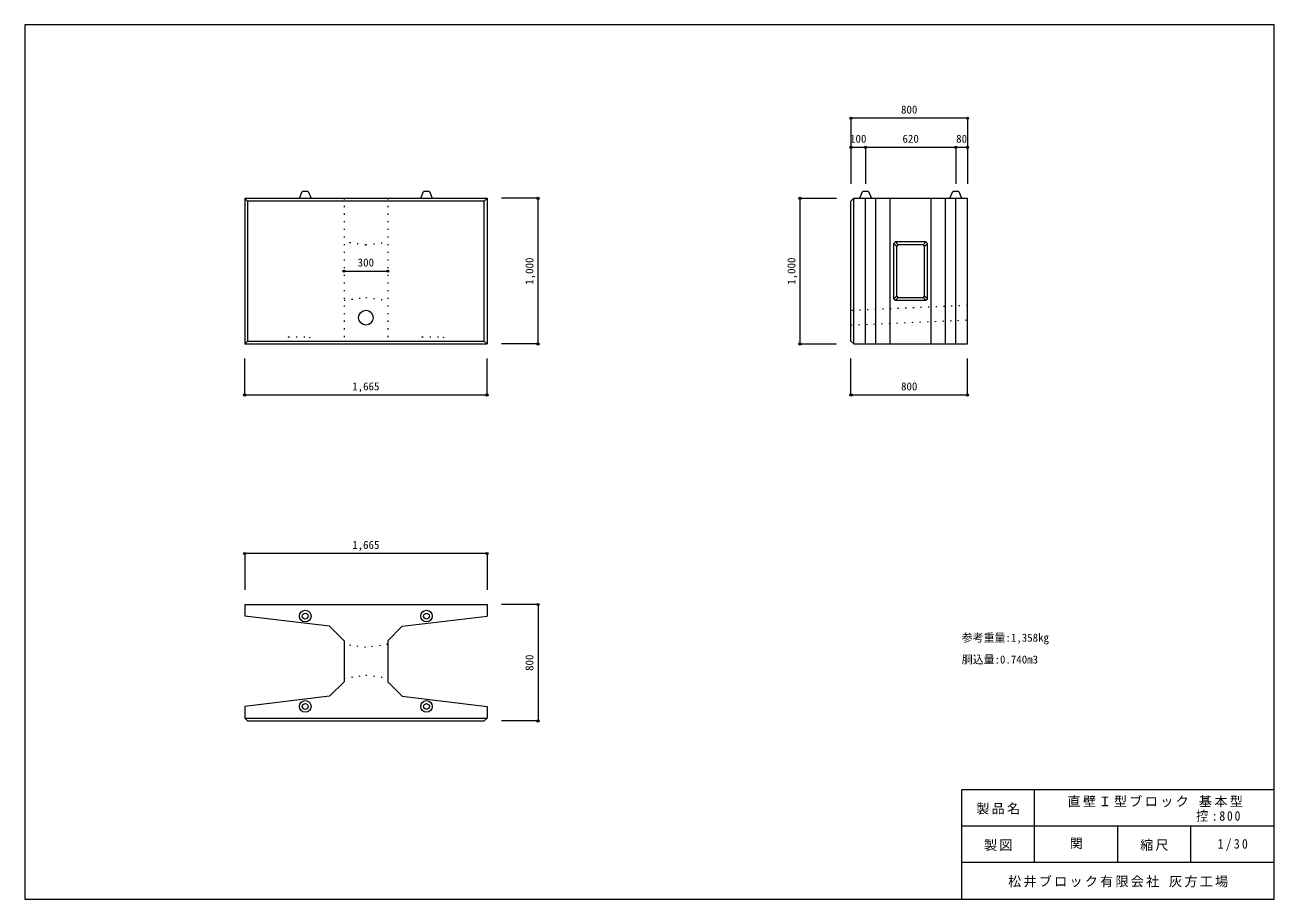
# Model space of a CAD drawing. Units: millimetres, scale not verified. Extents: x 165 to 8745, y 150 to 6150.
import ezdxf
from ezdxf.enums import TextEntityAlignment as Align

# ---------------------------------------------------------------- set-up
doc = ezdxf.new("R2010")
doc.units = ezdxf.units.MM
doc.header["$LTSCALE"] = 30
doc.header["$PDMODE"] = 32
doc.header["$PDSIZE"] = 15
doc.linetypes.add('DOTTED', pattern=[1.75, 0.25, -1.5])
for name, color, linetype, lineweight in [('_0-0_', 7, 'Continuous', 18), ('_0-1_', 7, 'Continuous', 18), ('_0-2_', 4, 'Continuous', 9)]:
    doc.layers.add(name, color=color, linetype=linetype, lineweight=lineweight)
doc.styles.add('ＭＳ ゴシック', font='')
doc.styles.get('ＭＳ ゴシック').set_extended_font_data('MS Gothic')

msp = doc.modelspace()

# ---------------------------------------------------------------- linework, layer by layer
at = {"layer": '_0-0_'}
for p, q in [((8745, 6150), (165, 6150)), ((165, 6150), (165, 150)), ((8745, 150), (8745, 6150)), ((8745, 900), (6600, 900)), ((6600, 150), (6600, 900)), ((7100, 400), (7100, 900)), ((8745, 650), (6600, 650)), ((7672.5, 400), (7672.5, 650)), ((8172.5, 400), (8172.5, 650)), ((8745, 400), (6600, 400)), ((165, 150), (8745, 150))]:
    msp.add_line(p, q, dxfattribs=at)
at = {"layer": '_0-1_'}
for p, q in [((2050.09, 4960.32), (2070.09, 5007.32)), ((2110.09, 5007.32), (2070.09, 5007.32)), ((2110.09, 5007.32), (2130.09, 4960.32)), ((2883.09, 4960.32), (2903.09, 5007.32)), ((2943.09, 5007.32), (2903.09, 5007.32)), ((2943.09, 5007.32), (2963.09, 4960.32)), ((5899.09, 4960.32), (5919.09, 5007.32)), ((5959.09, 5007.32), (5919.09, 5007.32)), ((5959.09, 5007.32), (5979.09, 4960.32)), ((6519.09, 4960.32), (6539.09, 5007.32)), ((6579.09, 5007.32), (6539.09, 5007.32)), ((6579.09, 5007.32), (6599.09, 4960.32)), ((1674.09, 4960.32), (1674.09, 3960.32)), ((1674.09, 4960.32), (3339.09, 4960.32)), ((1674.09, 4960.32), (1694.09, 4940.32)), ((3319.09, 4940.32), (1694.09, 4940.32)), ((1694.09, 4940.32), (1694.09, 3980.32)), ((3319.09, 4940.32), (3339.09, 4960.32)), ((3319.09, 3980.32), (3319.09, 4940.32)), ((3339.09, 4960.32), (3339.09, 3960.32)), ((5839.09, 4940.32), (5859.09, 4960.32)), ((5839.09, 3980.32), (5839.09, 4940.32)), ((5859.09, 3960.32), (5859.09, 4960.32)), ((5859.09, 4960.32), (6639.09, 4960.32)), ((5939.09, 3960.32), (5939.09, 4960.32)), ((6009.09, 3960.32), (6009.09, 4960.32)), ((6109.09, 3960.32), (6109.09, 4960.32)), ((6389.09, 3960.32), (6389.09, 4960.32)), ((6489.09, 3960.32), (6489.09, 4960.32)), ((6559.09, 3960.32), (6559.09, 4960.32)), ((6639.09, 3960.32), (6639.09, 4960.32)), ((6144.09, 4660.32), (6134.09, 4650.32)), ((6134.09, 4270.32), (6134.09, 4650.32)), ((6134.09, 4650.32), (6154.09, 4630.32)), ((6354.09, 4660.32), (6144.09, 4660.32)), ((6164.09, 4640.32), (6144.09, 4660.32)), ((6154.09, 4630.32), (6164.09, 4640.32)), ((6334.09, 4640.32), (6164.09, 4640.32)), ((6334.09, 4640.32), (6354.09, 4660.32)), ((6334.09, 4640.32), (6344.09, 4630.32)), ((6344.09, 4630.32), (6364.09, 4650.32)), ((6354.09, 4660.32), (6364.09, 4650.32)), ((6364.09, 4270.32), (6364.09, 4650.32)), ((6154.09, 4290.32), (6154.09, 4630.32)), ((6344.09, 4290.32), (6344.09, 4630.32)), ((6134.09, 4270.32), (6154.09, 4290.32)), ((6164.09, 4280.32), (6154.09, 4290.32)), ((6344.09, 4290.32), (6334.09, 4280.32)), ((6344.09, 4290.32), (6364.09, 4270.32)), ((6134.09, 4270.32), (6144.09, 4260.32)), ((6164.09, 4280.32), (6144.09, 4260.32)), ((6144.09, 4260.32), (6354.09, 4260.32)), ((6164.09, 4280.32), (6334.09, 4280.32)), ((6334.09, 4280.32), (6354.09, 4260.32)), ((6354.09, 4260.32), (6364.09, 4270.32)), ((1674.09, 3960.32), (1694.09, 3980.32)), ((1674.09, 3960.32), (3339.09, 3960.32)), ((1694.09, 3980.32), (3319.09, 3980.32)), ((3319.09, 3980.32), (3339.09, 3960.32)), ((5839.09, 3980.32), (5859.09, 3960.32)), ((5859.09, 3960.32), (6639.09, 3960.32)), ((1674.09, 2172), (3339.09, 2172)), ((1674.09, 2172), (1674.09, 2092)), ((3339.09, 2172), (3339.09, 2092)), ((2256.59, 2022), (1674.09, 2092)), ((2756.59, 2022), (3339.09, 2092)), ((2356.59, 1922), (2256.59, 2022)), ((2656.59, 1922), (2756.59, 2022)), ((2356.59, 1922), (2356.59, 1642)), ((2656.59, 1922), (2656.59, 1642)), ((2356.59, 1642), (2256.59, 1542)), ((2656.59, 1642), (2756.59, 1542)), ((2256.59, 1542), (1674.09, 1472)), ((1674.09, 1472), (1674.09, 1392)), ((2756.59, 1542), (3339.09, 1472)), ((3339.09, 1472), (3339.09, 1392)), ((1674.09, 1392), (1694.09, 1372)), ((1674.09, 1392), (3339.09, 1392)), ((3319.09, 1372), (3339.09, 1392)), ((1694.09, 1372), (3319.09, 1372))]:
    msp.add_line(p, q, dxfattribs=at)
at = {"layer": '_0-1_', "linetype": 'DOTTED'}
for p, q in [((2356.59, 4960.32), (2356.59, 3960.32)), ((2656.59, 4960.32), (2656.59, 3960.32)), ((2506.59, 4640.32), (2356.59, 4660.32)), ((2506.59, 4640.32), (2656.59, 4660.32)), ((2356.59, 4260.32), (2506.59, 4280.32)), ((2506.59, 4280.32), (2656.59, 4260.32)), ((6639.09, 4225.32), (5839.09, 4190.32)), ((5839.09, 4090.32), (6639.09, 4125.32)), ((1975.09, 4010.32), (1955.09, 3960.32)), ((1975.09, 4010.32), (2120.09, 4010.32)), ((2120.09, 4010.32), (2140.09, 3960.32)), ((2893.09, 4010.32), (2873.09, 3960.32)), ((2893.09, 4010.32), (3038.09, 4010.32)), ((3038.09, 4010.32), (3058.09, 3960.32)), ((2506.59, 1877), (2356.59, 1897)), ((2656.59, 1897), (2506.59, 1877)), ((2356.59, 1667), (2506.59, 1687)), ((2506.59, 1687), (2656.59, 1667))]:
    msp.add_line(p, q, dxfattribs=at)
at = {"layer": '_0-1_'}
for centre, radius in [((2506.59, 4140.76), 50.44), ((2090.09, 2092), 40), ((2090.09, 2092), 20), ((2923.09, 2092), 40), ((2923.09, 2092), 20), ((2090.09, 1472), 40), ((2090.09, 1472), 20), ((2923.09, 1472), 40), ((2923.09, 1472), 20)]:
    msp.add_circle(centre, radius, dxfattribs=at)
at = {"layer": '_0-2_'}
for p, q in [((5839.09, 5510.32), (5839.09, 5060.32)), ((6639.09, 5510.32), (5839.09, 5510.32)), ((6639.09, 5510.32), (6639.09, 5060.32)), ((5839.09, 5310.32), (6639.09, 5310.32)), ((5939.09, 5310.32), (5939.09, 5060.32)), ((6559.09, 5310.32), (6559.09, 5060.32)), ((3689.09, 4960.32), (3439.09, 4960.32)), ((3689.09, 3960.32), (3689.09, 4960.32)), ((5489.09, 3960.32), (5489.09, 4960.32)), ((5489.09, 4960.32), (5739.09, 4960.32)), ((2356.59, 4460.32), (2656.59, 4460.32)), ((3689.09, 3960.32), (3439.09, 3960.32)), ((5489.09, 3960.32), (5739.09, 3960.32)), ((1674.09, 3610.32), (1674.09, 3860.32)), ((3339.09, 3610.32), (3339.09, 3860.32)), ((5839.09, 3610.32), (5839.09, 3860.32)), ((6639.09, 3610.32), (6639.09, 3860.32)), ((1674.09, 3610.32), (3339.09, 3610.32)), ((5839.09, 3610.32), (6639.09, 3610.32)), ((3339.09, 2522), (1674.09, 2522)), ((1674.09, 2522), (1674.09, 2272)), ((3339.09, 2522), (3339.09, 2272)), ((3689.09, 2172), (3439.09, 2172)), ((3689.09, 2172), (3689.09, 1372)), ((3689.09, 1372), (3439.09, 1372))]:
    msp.add_line(p, q, dxfattribs=at)
for p in [(5839.09, 5510.32), (6639.09, 5510.32), (5839.09, 5310.32), (5939.09, 5310.32), (6559.09, 5310.32), (6639.09, 5310.32), (3689.09, 4960.32), (5489.09, 4960.32), (2356.59, 4460.32), (2656.59, 4460.32), (3689.09, 3960.32), (5489.09, 3960.32), (1674.09, 3610.32), (3339.09, 3610.32), (5839.09, 3610.32), (6639.09, 3610.32), (1674.09, 2522), (3339.09, 2522), (3689.09, 2172), (3689.09, 1372)]:
    msp.add_point(p, dxfattribs=at)

# ---------------------------------------------------------------- texts
at = {"layer": '_0-0_', "color": 4, "style": 'ＭＳ ゴシック'}
for s, p in [('参考重量:1,358㎏', (6600, 1900)), ('胴込量:0.740m3', (6600, 1750))]:
    msp.add_text(s, height=54.99, dxfattribs=at).set_placement(p, align=Align.BOTTOM_LEFT)
at = {"layer": '_0-0_', "style": 'ＭＳ ゴシック'}
msp.add_text('関', height=65.98, dxfattribs=at).set_placement((7341.25, 480), align=Align.BOTTOM_LEFT)
at = {"layer": '_0-0_', "char_height": 65.98, "attachment_point": 7, "style": 'ＭＳ ゴシック'}
for s, insert in [('\\T1.18;直壁Ｉ型ブロック\\~基本型', (7326.25, 780)), ('\\T1.17;製品名', (6700, 730)), ('\\T1.3;\\W0.9;控:800', (8211.25, 680)), ('\\T1.17;製図', (6752.5, 480)), ('\\T1.17;縮尺', (7825, 480)), ('\\T1.38;\\W0.9;1/30', (8357.5, 480)), ('\\T1.17;松井ブロック有限会社\\~灰方工場', (6918.75, 230))]:
    msp.add_mtext(s, dxfattribs=dict(at, insert=insert))
at = {"layer": '_0-2_', "style": 'ＭＳ ゴシック'}
for s, p in [('800', (6182.84, 5525.32)), ('100', (5832.84, 5325.32)), ('620', (6192.84, 5325.32)), ('80', (6561.59, 5325.32)), ('300', (2450.34, 4475.32)), ('1,665', (2412.84, 3625.32)), ('800', (6182.84, 3625.32)), ('1,665', (2412.84, 2537))]:
    msp.add_text(s, height=54.99, dxfattribs=at).set_placement(p, align=Align.BOTTOM_LEFT)
for s, p in [('1,000', (3674.09, 4366.57)), ('1,000', (5474.09, 4366.57)), ('800', (3674.09, 1715.75))]:
    msp.add_text(s, height=54.99, rotation=90, dxfattribs=at).set_placement(p, align=Align.BOTTOM_LEFT)

doc.saveas('drawing.dxf')
